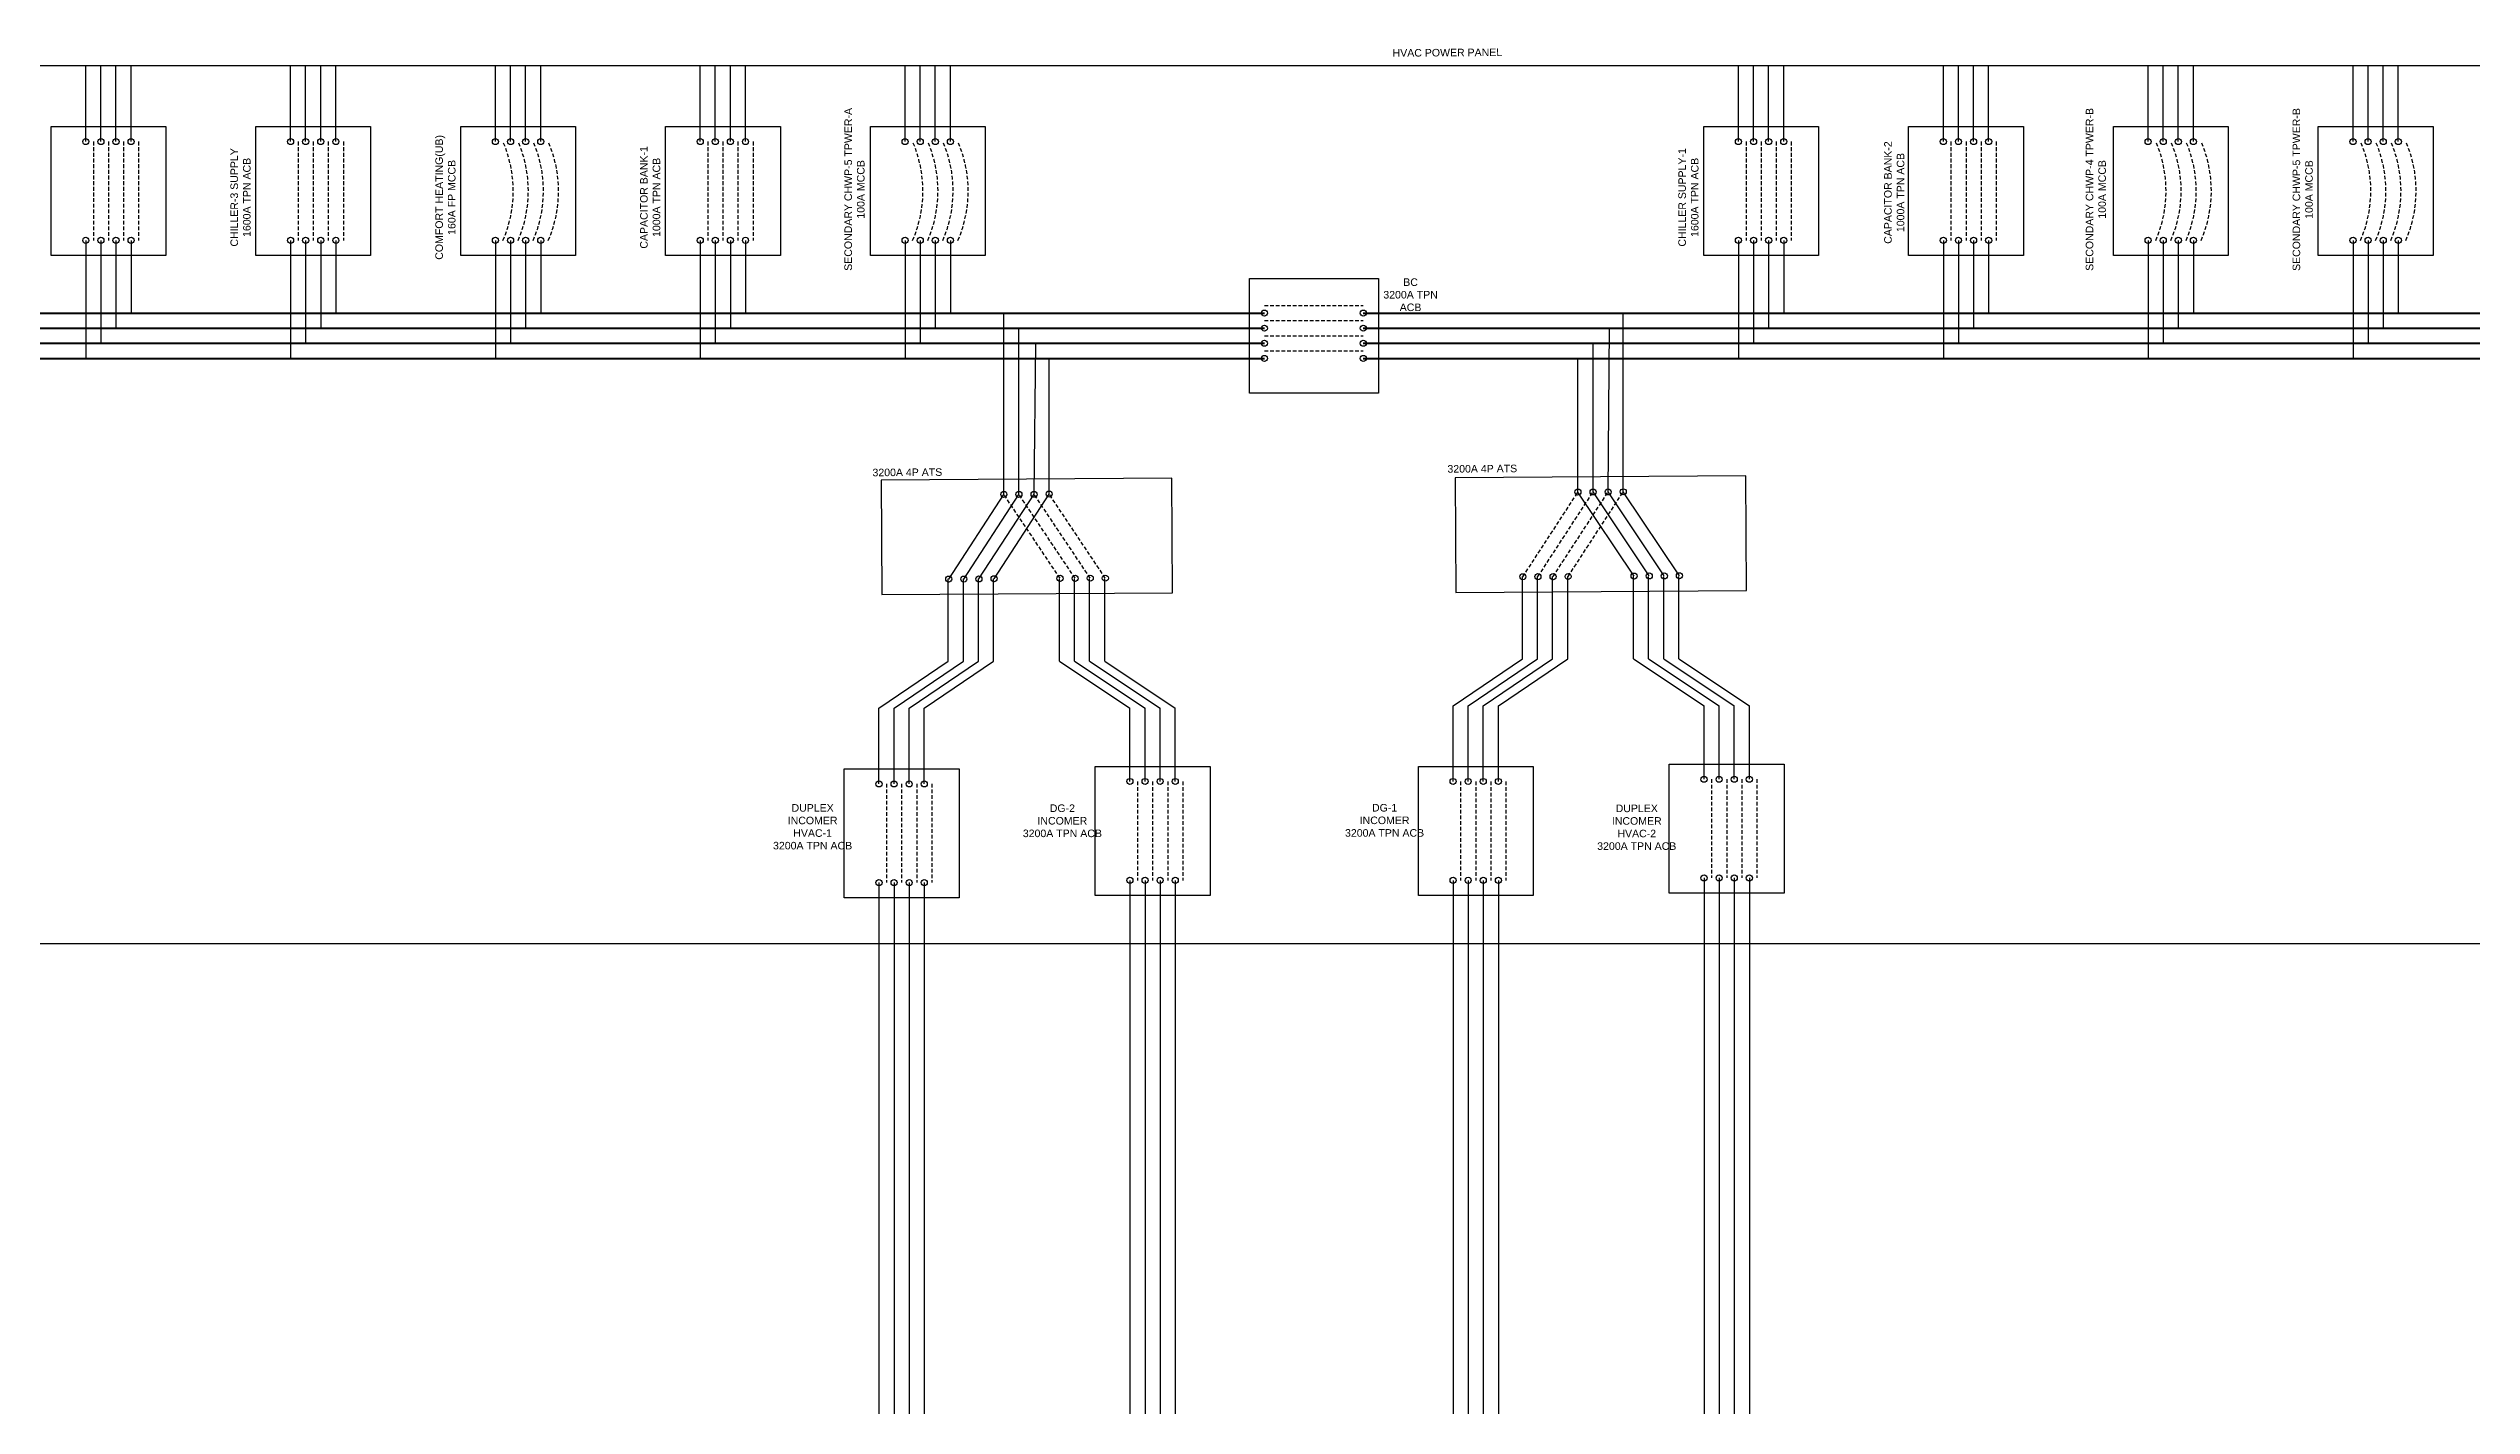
# Model space of a CAD drawing. Header units: inches. Extents: x -137 to 2243, y 16 to 894.
# Drawn here: x 1406.9 to 1567.4, y 582.8 to 672.7 of the extents above; entities that cross this region are included whole.
import ezdxf

# ---------------------------------------------------------------- set-up
doc = ezdxf.new("R2010")
doc.units = ezdxf.units.IN
doc.header["$MEASUREMENT"] = 0
doc.linetypes.add('DASHED2', pattern=[0.375, 0.25, -0.125])
doc.styles.get("Standard").update_dxf_attribs({"font": 'arial.ttf'})

msp = doc.modelspace()

# ---------------------------------------------------------------- linework, layer by layer
for p, q in [((1409.4, 666.5), (1409.4, 671.51)), ((1410.4, 666.5), (1410.4, 671.51)), ((1411.4, 666.5), (1411.4, 671.51)), ((1412.4, 666.5), (1412.4, 671.51)), ((1422.96, 666.5), (1422.96, 671.51)), ((1423.96, 666.5), (1423.96, 671.51)), ((1424.96, 666.5), (1424.96, 671.51)), ((1425.96, 666.5), (1425.96, 671.51)), ((1436.53, 666.5), (1436.53, 671.51)), ((1437.53, 666.5), (1437.53, 671.51)), ((1438.53, 666.5), (1438.53, 671.51)), ((1439.53, 666.5), (1439.53, 671.51)), ((1450.09, 666.5), (1450.09, 671.51)), ((1451.09, 666.5), (1451.09, 671.51)), ((1452.09, 666.5), (1452.09, 671.51)), ((1453.09, 666.5), (1453.09, 671.51)), ((1463.66, 666.5), (1463.66, 671.51)), ((1464.66, 666.5), (1464.66, 671.51)), ((1465.66, 666.5), (1465.66, 671.51)), ((1466.66, 666.5), (1466.66, 671.51)), ((1518.85, 666.5), (1518.85, 671.51)), ((1519.85, 666.5), (1519.85, 671.51)), ((1520.85, 666.5), (1520.85, 671.51)), ((1521.85, 666.5), (1521.85, 671.51)), ((1532.42, 666.5), (1532.42, 671.51)), ((1533.42, 666.5), (1533.42, 671.51)), ((1534.42, 666.5), (1534.42, 671.51)), ((1535.42, 666.5), (1535.42, 671.51)), ((1545.98, 666.5), (1545.98, 671.51)), ((1546.98, 666.5), (1546.98, 671.51)), ((1547.98, 666.5), (1547.98, 671.51)), ((1548.98, 666.5), (1548.98, 671.51)), ((1559.55, 666.5), (1559.55, 671.51)), ((1560.55, 666.5), (1560.55, 671.51)), ((1561.55, 666.5), (1561.55, 671.51)), ((1562.55, 666.5), (1562.55, 671.51)), ((1409.4, 659.96), (1409.4, 652.14)), ((1410.4, 659.96), (1410.4, 653.14)), ((1411.4, 659.96), (1411.4, 654.14)), ((1412.4, 659.96), (1412.4, 655.14)), ((1422.96, 659.96), (1422.96, 652.14)), ((1423.96, 659.96), (1423.96, 653.14)), ((1424.96, 659.96), (1424.96, 654.14)), ((1425.96, 659.96), (1425.96, 655.14)), ((1436.53, 659.96), (1436.53, 652.14)), ((1437.53, 659.96), (1437.53, 653.14)), ((1438.53, 659.96), (1438.53, 654.14)), ((1439.53, 659.96), (1439.53, 655.14)), ((1450.09, 659.96), (1450.09, 652.14)), ((1451.09, 659.96), (1451.09, 653.14)), ((1452.09, 659.96), (1452.09, 654.14)), ((1453.09, 659.96), (1453.09, 655.14)), ((1463.66, 659.96), (1463.66, 652.14)), ((1464.66, 659.96), (1464.66, 653.14)), ((1465.66, 659.96), (1465.66, 654.14)), ((1466.66, 659.96), (1466.66, 655.14)), ((1518.85, 659.96), (1518.85, 652.14)), ((1519.85, 659.96), (1519.85, 653.14)), ((1520.85, 659.96), (1520.85, 654.14)), ((1521.85, 659.96), (1521.85, 655.14)), ((1532.42, 659.96), (1532.42, 652.14)), ((1533.42, 659.96), (1533.42, 653.14)), ((1534.42, 659.96), (1534.42, 654.14)), ((1535.42, 659.96), (1535.42, 655.14)), ((1545.98, 659.96), (1545.98, 652.14)), ((1546.98, 659.96), (1546.98, 653.14)), ((1547.98, 659.96), (1547.98, 654.14)), ((1548.98, 659.96), (1548.98, 655.14)), ((1559.55, 659.96), (1559.55, 652.14)), ((1560.55, 659.96), (1560.55, 653.14)), ((1561.55, 659.96), (1561.55, 654.14)), ((1562.55, 659.96), (1562.55, 655.14)), ((1470.2, 643.13), (1470.2, 655.14)), ((1511.22, 643.28), (1511.22, 655.14)), ((1471.2, 643.13), (1471.2, 654.14)), ((1472.2, 643.13), (1472.31, 653.14)), ((1509.22, 643.28), (1509.22, 653.14)), ((1510.22, 643.28), (1510.32, 654.14)), ((1473.2, 643.13), (1473.2, 652.14)), ((1508.22, 643.28), (1508.22, 652.14)), ((1466.52, 632.07), (1466.52, 637.54)), ((1467.52, 632.07), (1467.52, 637.54)), ((1468.52, 632.07), (1468.52, 637.54)), ((1469.52, 632.07), (1469.52, 637.54)), ((1473.88, 632.07), (1473.88, 637.54)), ((1474.88, 632.07), (1474.88, 637.54)), ((1475.88, 632.07), (1475.88, 637.54)), ((1476.88, 632.07), (1476.88, 637.54)), ((1504.54, 632.23), (1504.54, 637.69)), ((1505.54, 632.23), (1505.54, 637.69)), ((1506.54, 632.23), (1506.54, 637.69)), ((1507.54, 632.23), (1507.54, 637.69)), ((1511.9, 632.23), (1511.9, 637.69)), ((1512.9, 632.23), (1512.9, 637.69)), ((1513.9, 632.23), (1513.9, 637.69)), ((1514.9, 632.23), (1514.9, 637.69)), ((1461.93, 628.96), (1466.52, 632.07)), ((1462.93, 628.96), (1467.52, 632.07)), ((1463.93, 628.96), (1468.52, 632.07)), ((1464.93, 628.96), (1469.52, 632.07)), ((1473.88, 632.07), (1478.55, 628.96)), ((1474.88, 632.07), (1479.55, 628.96)), ((1475.88, 632.07), (1480.55, 628.96)), ((1476.88, 632.07), (1481.55, 628.96)), ((1499.95, 629.12), (1504.54, 632.23)), ((1500.95, 629.12), (1505.54, 632.23)), ((1501.95, 629.12), (1506.54, 632.23)), ((1502.95, 629.12), (1507.54, 632.23)), ((1511.9, 632.23), (1516.57, 629.12)), ((1512.9, 632.23), (1517.57, 629.12)), ((1513.9, 632.23), (1518.57, 629.12)), ((1514.9, 632.23), (1519.57, 629.12)), ((1499.95, 624.11), (1499.95, 629.12)), ((1500.95, 624.11), (1500.95, 629.12)), ((1501.95, 624.11), (1501.95, 629.12)), ((1502.95, 624.11), (1502.95, 629.12)), ((1516.57, 624.26), (1516.57, 629.12)), ((1517.57, 624.26), (1517.57, 629.12)), ((1518.57, 624.26), (1518.57, 629.12)), ((1519.57, 624.26), (1519.57, 629.12)), ((1461.93, 623.95), (1461.93, 628.96)), ((1462.93, 623.95), (1462.93, 628.96)), ((1463.93, 623.95), (1463.93, 628.96)), ((1464.93, 623.95), (1464.93, 628.96)), ((1478.55, 624.11), (1478.55, 628.96)), ((1479.55, 624.11), (1479.55, 628.96)), ((1480.55, 624.11), (1480.55, 628.96)), ((1481.55, 624.11), (1481.55, 628.96)), ((1478.55, 617.56), (1478.55, 502.81)), ((1479.55, 617.56), (1479.55, 501.81)), ((1480.55, 617.56), (1480.55, 500.81)), ((1481.55, 617.56), (1481.55, 499.81)), ((1499.95, 617.56), (1499.95, 538.69)), ((1500.95, 617.56), (1500.95, 537.69)), ((1501.95, 617.56), (1501.95, 536.69)), ((1502.95, 617.56), (1502.95, 535.69))]:
    msp.add_line(p, q)
at = {"color": 18, "linetype": 'DASHED2', "true_color": 0x000000}
for p, q in [((1409.9, 666.5), (1409.9, 659.96)), ((1410.9, 666.5), (1410.9, 659.96)), ((1411.9, 666.5), (1411.9, 659.96)), ((1412.9, 666.5), (1412.9, 659.96)), ((1423.46, 666.5), (1423.46, 659.96)), ((1424.46, 666.5), (1424.46, 659.96)), ((1425.46, 666.5), (1425.46, 659.96)), ((1426.46, 666.5), (1426.46, 659.96)), ((1450.59, 666.5), (1450.59, 659.96)), ((1451.59, 666.5), (1451.59, 659.96)), ((1452.59, 666.5), (1452.59, 659.96)), ((1453.59, 666.5), (1453.59, 659.96)), ((1519.35, 666.5), (1519.35, 659.96)), ((1520.35, 666.5), (1520.35, 659.96)), ((1521.35, 666.5), (1521.35, 659.96)), ((1522.35, 666.5), (1522.35, 659.96)), ((1532.92, 666.5), (1532.92, 659.96)), ((1533.92, 666.5), (1533.92, 659.96)), ((1534.92, 666.5), (1534.92, 659.96)), ((1535.92, 666.5), (1535.92, 659.96)), ((1487.46, 655.64), (1494, 655.64)), ((1487.46, 654.64), (1494, 654.64)), ((1487.46, 653.64), (1494, 653.64)), ((1487.46, 652.64), (1494, 652.64)), ((1473.92, 637.57), (1470.2, 643.13)), ((1474.92, 637.57), (1471.2, 643.13)), ((1475.92, 637.58), (1472.2, 643.14)), ((1476.92, 637.58), (1473.2, 643.15)), ((1504.57, 637.67), (1508.22, 643.28)), ((1505.57, 637.68), (1509.22, 643.29)), ((1506.57, 637.68), (1510.22, 643.29)), ((1507.57, 637.69), (1511.22, 643.3)), ((1517.07, 624.26), (1517.07, 617.72)), ((1518.07, 624.26), (1518.07, 617.72)), ((1519.07, 624.26), (1519.07, 617.72)), ((1520.07, 624.26), (1520.07, 617.72)), ((1462.43, 623.95), (1462.43, 617.41)), ((1463.43, 623.95), (1463.43, 617.41)), ((1464.43, 623.95), (1464.43, 617.41)), ((1465.43, 623.95), (1465.43, 617.41)), ((1479.05, 624.11), (1479.05, 617.56)), ((1480.05, 624.11), (1480.05, 617.56)), ((1481.05, 624.11), (1481.05, 617.56)), ((1482.05, 624.11), (1482.05, 617.56)), ((1500.45, 624.11), (1500.45, 617.56)), ((1501.45, 624.11), (1501.45, 617.56)), ((1502.45, 624.11), (1502.45, 617.56)), ((1503.45, 624.11), (1503.45, 617.56))]:
    msp.add_line(p, q, dxfattribs=at)
at = {"color": 18, "lineweight": 211, "true_color": 0x000000}
for p, q in [((1290.31, 655.14), (1487.46, 655.14)), ((1494, 655.14), (1708.77, 655.14))]:
    msp.add_line(p, q, dxfattribs=at)
at = {"color": 40, "lineweight": 211, "true_color": 0xf8d731}
for p, q in [((1288.31, 653.14), (1487.46, 653.14)), ((1494, 653.14), (1710.77, 653.14))]:
    msp.add_line(p, q, dxfattribs=at)
at = {"color": 152, "lineweight": 211, "true_color": 0x2776bb}
for p, q in [((1289.31, 654.14), (1487.46, 654.14)), ((1494, 654.14), (1709.77, 654.14))]:
    msp.add_line(p, q, dxfattribs=at)
at = {"color": 240, "lineweight": 211, "true_color": 0xed1f24}
for p, q in [((1287.31, 652.14), (1487.46, 652.14)), ((1494, 652.14), (1711.77, 652.14))]:
    msp.add_line(p, q, dxfattribs=at)
at = {"color": 18, "true_color": 0x000000}
for p, q in [((1466.55, 637.52), (1470.2, 643.13)), ((1467.55, 637.52), (1471.2, 643.13)), ((1468.55, 637.53), (1472.2, 643.14)), ((1469.55, 637.54), (1473.2, 643.15)), ((1511.94, 637.72), (1508.22, 643.28)), ((1512.94, 637.73), (1509.22, 643.29)), ((1513.94, 637.73), (1510.22, 643.29)), ((1514.94, 637.74), (1511.22, 643.3))]:
    msp.add_line(p, q, dxfattribs=at)
at = {"color": 2, "true_color": 0xf1eb1f}
for p, q in [((1461.93, 617.41), (1461.93, 388.67)), ((1462.93, 617.41), (1462.93, 387.67)), ((1463.93, 617.41), (1463.93, 386.67)), ((1464.93, 617.41), (1464.93, 385.67)), ((1516.57, 617.72), (1516.57, 369.41)), ((1517.57, 617.72), (1517.57, 368.41)), ((1518.57, 617.72), (1518.57, 367.41)), ((1519.57, 617.72), (1519.57, 366.41))]:
    msp.add_line(p, q, dxfattribs=at)
msp.add_lwpolyline([(1274.58, 613.37), (1724.5, 613.37), (1724.5, 671.51), (1274.58, 671.51)], close=True)
at = {"color": 18, "true_color": 0x000000}
for points in [[(1407.1, 667.5), (1414.7, 667.5), (1414.7, 658.96), (1407.1, 658.96)], [(1420.66, 667.5), (1428.26, 667.5), (1428.26, 658.96), (1420.66, 658.96)], [(1434.23, 667.5), (1441.83, 667.5), (1441.83, 658.96), (1434.23, 658.96)], [(1447.79, 667.5), (1455.4, 667.5), (1455.4, 658.96), (1447.79, 658.96)], [(1461.36, 667.5), (1468.96, 667.5), (1468.96, 658.96), (1461.36, 658.96)], [(1516.55, 667.5), (1524.16, 667.5), (1524.16, 658.96), (1516.55, 658.96)], [(1530.12, 667.5), (1537.72, 667.5), (1537.72, 658.96), (1530.12, 658.96)], [(1543.68, 667.5), (1551.29, 667.5), (1551.29, 658.96), (1543.68, 658.96)], [(1557.25, 667.5), (1564.85, 667.5), (1564.85, 658.96), (1557.25, 658.96)], [(1486.46, 649.84), (1486.46, 657.44), (1495, 657.44), (1495, 649.84)], [(1462.12, 636.49), (1481.37, 636.61), (1481.32, 644.2), (1462.07, 644.08)], [(1500.13, 636.64), (1519.39, 636.77), (1519.34, 644.35), (1500.08, 644.23)], [(1459.63, 624.95), (1467.23, 624.95), (1467.23, 616.41), (1459.63, 616.41)], [(1476.25, 625.11), (1483.86, 625.11), (1483.86, 616.56), (1476.25, 616.56)], [(1497.65, 625.11), (1505.25, 625.11), (1505.25, 616.56), (1497.65, 616.56)], [(1514.27, 625.26), (1521.87, 625.26), (1521.87, 616.72), (1514.27, 616.72)]]:
    msp.add_lwpolyline(points, close=True, dxfattribs=at)
for centre in [(1409.4, 666.5), (1410.4, 666.5), (1411.4, 666.5), (1412.4, 666.5), (1422.96, 666.5), (1423.96, 666.5), (1424.96, 666.5), (1425.96, 666.5), (1436.53, 666.5), (1437.53, 666.5), (1438.53, 666.5), (1439.53, 666.5), (1450.09, 666.5), (1451.09, 666.5), (1452.09, 666.5), (1453.09, 666.5), (1463.66, 666.5), (1464.66, 666.5), (1465.66, 666.5), (1466.66, 666.5), (1518.85, 666.5), (1519.85, 666.5), (1520.85, 666.5), (1521.85, 666.5), (1532.42, 666.5), (1533.42, 666.5), (1534.42, 666.5), (1535.42, 666.5), (1545.98, 666.5), (1546.98, 666.5), (1547.98, 666.5), (1548.98, 666.5), (1559.55, 666.5), (1560.55, 666.5), (1561.55, 666.5), (1562.55, 666.5), (1409.4, 659.96), (1410.4, 659.96), (1411.4, 659.96), (1412.4, 659.96), (1422.96, 659.96), (1423.96, 659.96), (1424.96, 659.96), (1425.96, 659.96), (1436.53, 659.96), (1437.53, 659.96), (1438.53, 659.96), (1439.53, 659.96), (1450.09, 659.96), (1451.09, 659.96), (1452.09, 659.96), (1453.09, 659.96), (1463.66, 659.96), (1464.66, 659.96), (1465.66, 659.96), (1466.66, 659.96), (1518.85, 659.96), (1519.85, 659.96), (1520.85, 659.96), (1521.85, 659.96), (1532.42, 659.96), (1533.42, 659.96), (1534.42, 659.96), (1535.42, 659.96), (1545.98, 659.96), (1546.98, 659.96), (1547.98, 659.96), (1548.98, 659.96), (1559.55, 659.96), (1560.55, 659.96), (1561.55, 659.96), (1562.55, 659.96), (1487.46, 655.14), (1494, 655.14), (1487.46, 654.14), (1487.46, 653.14), (1494, 654.14), (1494, 653.14), (1487.46, 652.14), (1494, 652.14), (1510.22, 643.29), (1511.22, 643.3), (1470.2, 643.13), (1471.2, 643.13), (1472.2, 643.14), (1473.2, 643.15), (1508.22, 643.28), (1509.22, 643.29), (1466.55, 637.52), (1467.55, 637.52), (1468.55, 637.53), (1469.55, 637.54), (1473.92, 637.57), (1474.92, 637.57), (1475.92, 637.58), (1476.92, 637.58), (1504.57, 637.67), (1505.57, 637.68), (1506.57, 637.68), (1507.57, 637.69), (1511.94, 637.72), (1512.94, 637.73), (1513.94, 637.73), (1514.94, 637.74), (1478.55, 624.11), (1479.55, 624.11), (1480.55, 624.11), (1481.55, 624.11), (1499.95, 624.11), (1500.95, 624.11), (1501.95, 624.11), (1502.95, 624.11), (1516.57, 624.26), (1517.57, 624.26), (1518.57, 624.26), (1519.57, 624.26), (1461.93, 623.95), (1462.93, 623.95), (1463.93, 623.95), (1464.93, 623.95), (1516.57, 617.72), (1517.57, 617.72), (1518.57, 617.72), (1519.57, 617.72), (1461.93, 617.41), (1462.93, 617.41), (1463.93, 617.41), (1464.93, 617.41), (1478.55, 617.56), (1479.55, 617.56), (1480.55, 617.56), (1481.55, 617.56), (1499.95, 617.56), (1500.95, 617.56), (1501.95, 617.56), (1502.95, 617.56)]:
    msp.add_circle(centre, 0.201, dxfattribs=at)
at = {"color": 18, "linetype": 'DASHED2', "true_color": 0x000000}
for centre in [(1429.5, 663.23), (1430.5, 663.23), (1431.5, 663.23), (1432.5, 663.23), (1456.63, 663.23), (1457.63, 663.23), (1458.63, 663.23), (1459.63, 663.23), (1538.96, 663.23), (1539.96, 663.23), (1540.96, 663.23), (1541.96, 663.23), (1552.52, 663.23), (1553.52, 663.23), (1554.52, 663.23), (1555.52, 663.23)]:
    msp.add_arc(centre, 8.21, 336.5048, 23.4952, dxfattribs=at)

# ---------------------------------------------------------------- texts
at = {"insert": (1494.82, 672.11), "char_height": 0.5, "attachment_point": 7, "rotation": 0.368}
msp.add_mtext_dynamic_manual_height_columns('\\pxqc;HVAC POWER PANEL', width=9.5085, gutter_width=1, heights=[2.19], dxfattribs=at)
at = {"color": 18, "true_color": 0x000000, "char_height": 0.5}
for s, width, insert, attachment_point, rotation in [('\\pxqc;SECONDARY CHWP-5 TPWER-A\\P100A MCCB', 21.8484, (1460.98, 674.26), 9, 90), ('\\pxqc;SECONDARY CHWP-4 TPWER-B\\P100A MCCB', 21.8484, (1543.19, 674.26), 9, 90), ('\\pxqc;SECONDARY CHWP-5 TPWER-B\\P100A MCCB', 21.8484, (1556.89, 674.25), 9, 90), ('\\pxqc;CHILLER-3 SUPPLY\\P1600A TPN ACB', 21.8484, (1420.32, 673.73), 9, 90), ('\\pxqc;COMFORT HEATING(UB)\\P160A FP MCCB', 21.8484, (1433.89, 673.73), 9, 90), ('\\pxqc;CAPACITOR BANK-1\\P1000A TPN ACB', 21.8484, (1447.45, 673.73), 9, 90), ('\\pxqc;CHILLER SUPPLY-1 \\P1600A TPN ACB', 21.8484, (1516.21, 673.73), 9, 90), ('\\pxqc;CAPACITOR BANK-2\\P1000A TPN ACB', 21.8484, (1529.84, 674.05), 9, 90), ('\\pxqc;3200A 4P ATS', 5.015, (1499.38, 644.56), 7, 0.368), ('\\pxqc;3200A 4P ATS', 4.9005, (1461.36, 644.32), 7, 0.368)]:
    msp.add_mtext_dynamic_manual_height_columns(s, width=width, gutter_width=1, heights=[2.19], dxfattribs=dict(at, insert=insert, attachment_point=attachment_point, rotation=rotation))
at = {"color": 18, "true_color": 0x000000, "char_height": 0.5, "attachment_point": 1}
for s, heights, insert in [('\\pxqc;BC\\P3200A TPN\\PACB', [2.94], (1494.59, 657.44)), ('\\pxqc;DUPLEX INCOMER\\PHVAC-1\\P3200A TPN ACB', [5.72], (1454.99, 622.61)), ('\\pxqc;DG-2\\PINCOMER\\P3200A TPN ACB', [5.72], (1471.53, 622.59)), ('\\pxqc;DG-1\\PINCOMER\\P3200A TPN ACB', [5.72], (1492.87, 622.62)), ('\\pxqc;DUPLEX INCOMER\\PHVAC-2\\P3200A TPN ACB', [5.72], (1509.57, 622.58))]:
    msp.add_mtext_dynamic_manual_height_columns(s, width=5.0895, gutter_width=1, heights=heights, dxfattribs=dict(at, insert=insert))

doc.saveas('drawing.dxf')
